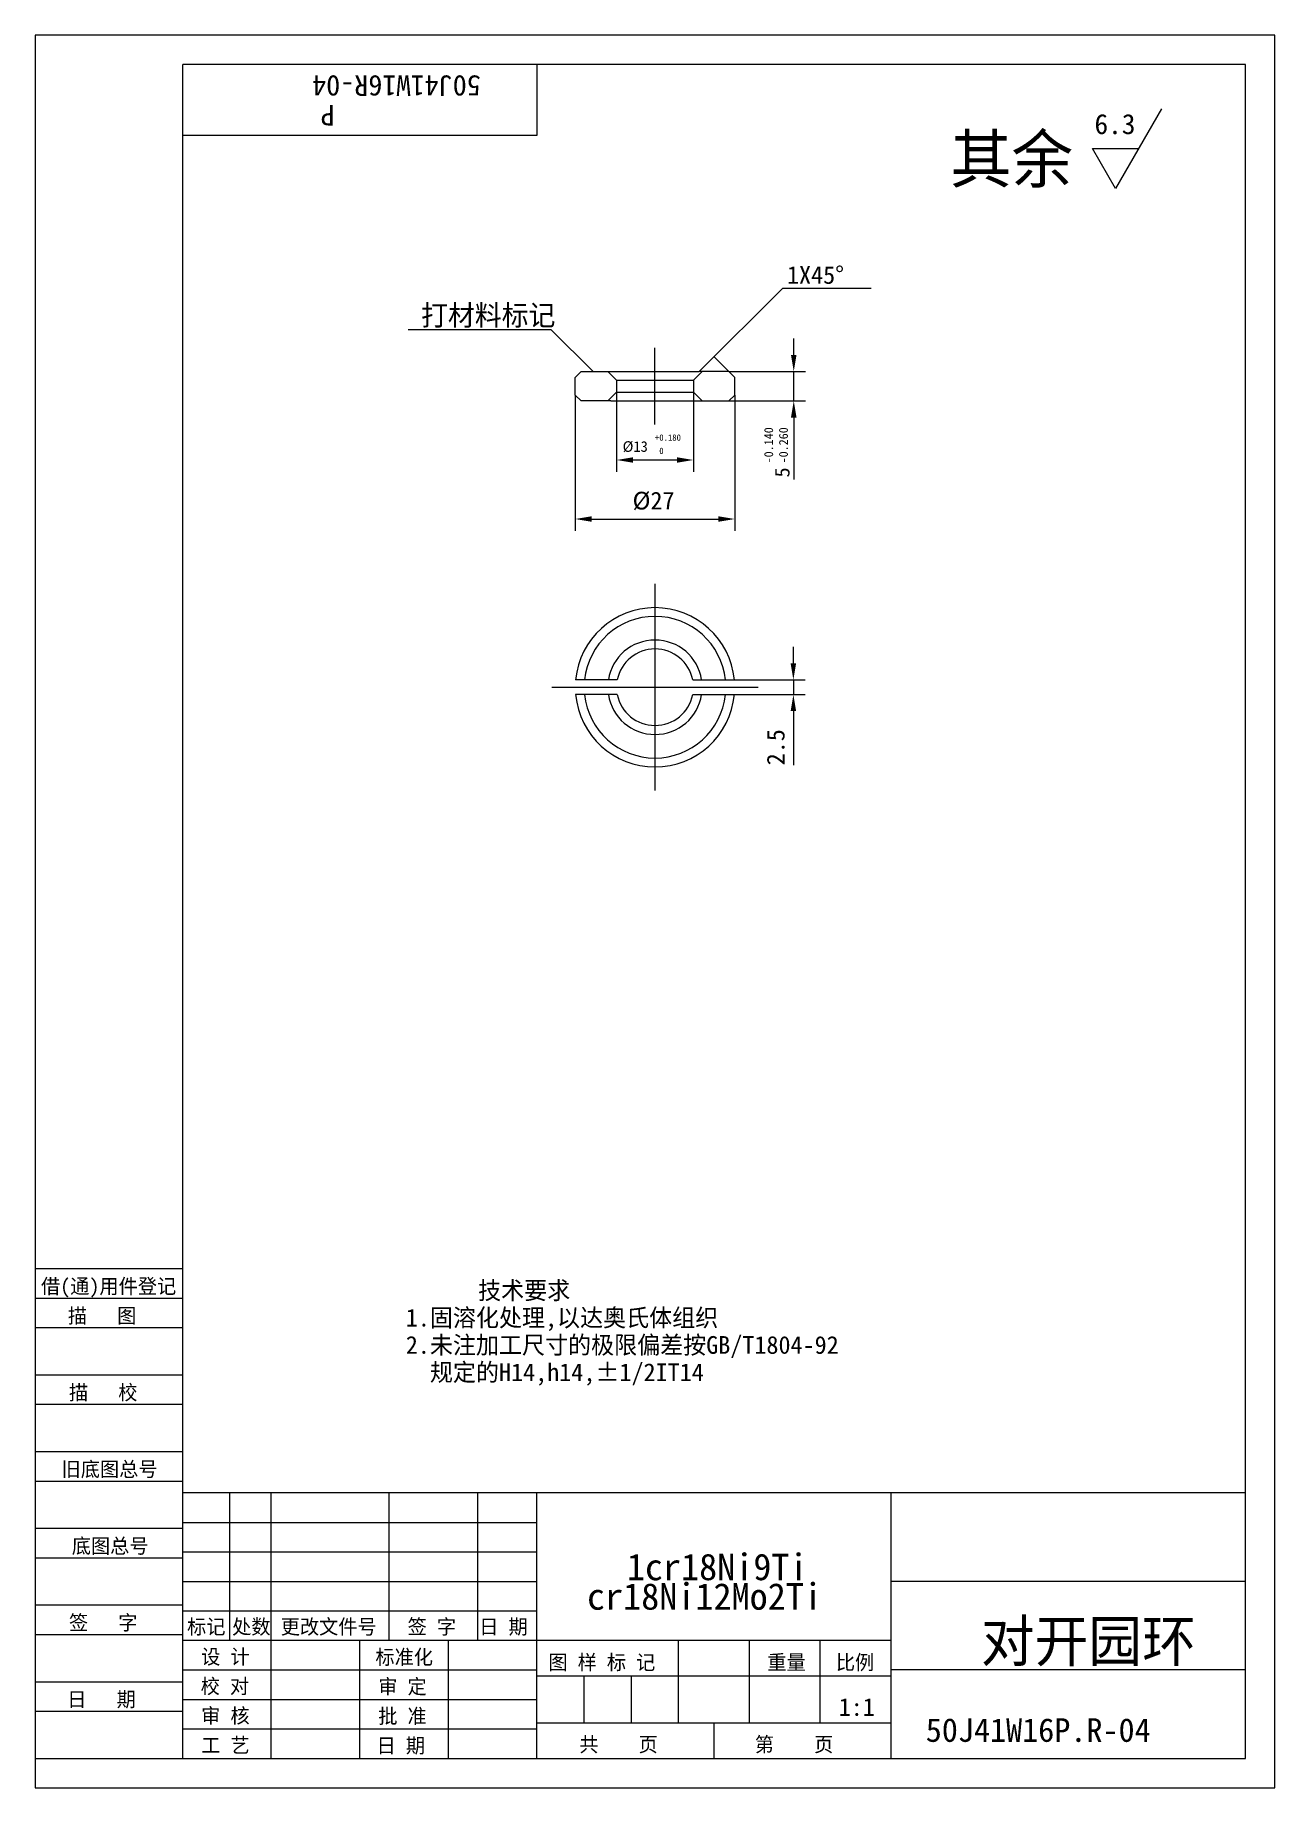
# Model space of a CAD drawing. Header units: metres. Extents: x 0 to 210, y 0 to 297.
import ezdxf

# ---------------------------------------------------------------- set-up
doc = ezdxf.new("R2010")
doc.units = ezdxf.units.M
for name, color, linetype in [('C', 6, 'Continuous'), ('D', 1, 'Continuous'), ('FL', 5, 'Continuous'), ('T', 7, 'Continuous'), ('TL', 4, 'Continuous')]:
    doc.layers.add(name, color=color, linetype=linetype)

# ---------------------------------------------------------------- blocks, each defined once
blk = doc.blocks.new('TUKUN4')
at = {"layer": 'FL'}
for p, q in [((0, 297), (0, 0)), ((210, 297), (0, 297)), ((210, 0), (210, 297)), ((0, 78), (25, 78)), ((0, 70), (25, 70)), ((0, 65), (25, 65)), ((0, 57), (25, 57)), ((0, 52), (25, 52)), ((33, 25), (33, 50)), ((40, 5), (40, 50)), ((60, 25), (60, 50)), ((75, 25), (75, 50)), ((25, 45), (85, 45)), ((0, 44), (25, 44)), ((0, 39), (25, 39)), ((25, 40), (85, 40)), ((25, 35), (85, 35)), ((0, 31), (25, 31)), ((25, 30), (85, 30)), ((0, 26), (25, 26)), ((70, 5), (70, 25)), ((0, 18), (25, 18)), ((25, 20), (85, 20)), ((25, 15), (85, 15)), ((0, 13), (25, 13)), ((25, 10), (85, 10)), ((0, 0), (210, 0))]:
    blk.add_line(p, q, dxfattribs=at)
at = {"layer": 'TL'}
for p, q in [((25, 5), (25, 292)), ((205, 292), (25, 292)), ((85, 292), (85, 280)), ((205, 5), (205, 292)), ((85, 280), (25, 280)), ((0, 88), (25, 88)), ((0, 83), (25, 83)), ((205, 50), (25, 50)), ((85, 5), (85, 50)), ((145, 5), (145, 50)), ((205, 35), (145, 35)), ((145, 25), (25, 25)), ((55, 5), (55, 25)), ((109, 11), (109, 25)), ((121, 11), (121, 25)), ((133, 11), (133, 25)), ((85, 19), (145, 19)), ((93, 11), (93, 19)), ((101, 11), (101, 19)), ((205, 20), (145, 20)), ((145, 11), (85, 11)), ((115, 5), (115, 11)), ((0, 5), (205, 5))]:
    blk.add_line(p, q, dxfattribs=at)
at = {"layer": 'T'}
for s, p in [('借(通)用件登记', (1, 83.76)), ('描   图', (5.56, 78.76)), ('描   校', (5.74, 65.76)), ('旧底图总号', (4.49, 52.76)), ('底图总号', (6.22, 39.76)), ('签   字', (5.74, 26.76)), ('标记', (25.75, 26.07)), ('处数', (33.38, 26.07)), ('更改文件号', (41.61, 26.07)), ('签 字', (63.1, 26.07)), ('日 期', (75.23, 26.07)), ('设 计', (28.14, 20.99)), ('标准化', (57.65, 20.93)), ('图 样 标 记', (86.95, 20.04)), ('重量', (124.03, 20.04)), ('比例', (135.64, 20.04)), ('校 对', (28.05, 15.99)), ('审 定', (58.13, 15.93)), ('日   期', (5.45, 13.76)), ('审 核', (28.14, 10.99)), ('批 准', (58.13, 10.93)), ('共    页', (92.18, 6.13)), ('第    页', (121.9, 6.13)), ('工 艺', (28.14, 5.99)), ('日 期', (57.84, 5.93))]:
    blk.add_text(s, height=2.5, dxfattribs=at).set_placement(p)

msp = doc.modelspace()

# ---------------------------------------------------------------- linework, layer by layer
at = {"layer": 'C'}
for points in [[(105, 231), (105, 244)], [(105, 204), (105, 169)], [(87.5, 186.5), (122.5, 186.5)]]:
    msp.add_lwpolyline(points, dxfattribs=at)
at = {"layer": 'D'}
for p, q in [((190.81, 284.52), (183, 271)), ((183, 271), (179.1, 277.76)), ((179.1, 277.76), (186.9, 277.76)), ((67.43, 247.07), (63.17, 247.07)), ((128.5, 242.8), (128.5, 245.6)), ((117.5, 240), (130.5, 240)), ((128.5, 235), (128.5, 240)), ((91.5, 236), (91.5, 213)), ((98.5, 236.5), (98.5, 223)), ((111.5, 236.5), (111.5, 223)), ((117.5, 235), (130.5, 235)), ((118.5, 236), (118.5, 213)), ((128.5, 232.2), (128.5, 229.4)), ((128.5, 229.4), (128.5, 221.71)), ((101.3, 225), (108.7, 225)), ((94.3, 215), (115.7, 215)), ((128.44, 190.55), (128.44, 193.35)), ((118.44, 187.75), (130.44, 187.75)), ((128.44, 187.75), (128.44, 185.25)), ((118.44, 185.25), (130.44, 185.25)), ((128.44, 182.45), (128.44, 179.65)), ((128.44, 179.65), (128.44, 173.27))]:
    msp.add_line(p, q, dxfattribs=at)
for points in [[(112.5, 240), (126.64, 254.14), (141.64, 254.14)], [(94.5, 240), (87.43, 247.07), (67.43, 247.07)], [(117.5, 240), (115, 242.5)]]:
    msp.add_lwpolyline(points, dxfattribs=at)
for points in [[(128.03, 242.8), (128.97, 242.8), (128.5, 240)], [(128.03, 232.2), (128.97, 232.2), (128.5, 235)], [(101.3, 225.47), (101.3, 224.53), (98.5, 225)], [(108.7, 225.47), (108.7, 224.53), (111.5, 225)], [(94.3, 215.47), (94.3, 214.53), (91.5, 215)], [(115.7, 215.47), (115.7, 214.53), (118.5, 215)], [(127.97, 190.55), (128.9, 190.55), (128.44, 187.75)], [(127.97, 182.45), (128.9, 182.45), (128.44, 185.25)]]:
    msp.add_solid(points, dxfattribs=at)
at = {"layer": 'TL'}
for p, q in [((111.5, 238.5), (113, 240)), ((98.5, 236.5), (97, 235)), ((111.5, 236.5), (113, 235))]:
    msp.add_line(p, q, dxfattribs=at)
for points in [[(97.5, 235), (92.5, 235), (91.5, 236), (91.5, 239), (92.5, 240), (97, 240), (98.5, 238.5), (98.5, 236.5)], [(97, 240), (112.5, 240)], [(98.5, 238.5), (111.5, 238.5)], [(111.5, 238.5), (111.5, 236.5)], [(113, 235), (117.5, 235), (118.5, 236), (118.5, 239), (117.5, 240), (112.5, 240)], [(97.5, 235), (113, 235)], [(98.5, 236.5), (111.5, 236.5)], [(98.62, 187.75), (91.56, 187.75)], [(111.38, 187.75), (118.44, 187.75)], [(98.62, 185.25), (91.56, 185.25)], [(111.38, 185.25), (118.44, 185.25)]]:
    msp.add_lwpolyline(points, dxfattribs=at)
for points in [[(118.44, 187.75, 0.91), (91.56, 187.75, 0.91)], [(111.38, 187.75, 0.82), (98.62, 187.75, 0.82)], [(98.62, 185.25, 0.82), (111.38, 185.25, 0.82)]]:
    msp.add_lwpolyline(points, format="xyb", dxfattribs=at)
for radius, start, end in [(12, 5.98, 174.02), (8, 8.99, 171.01), (13.5, 185.31, 354.69), (12, 185.98, 354.02), (8, 188.99, 351.01)]:
    msp.add_arc((105, 186.5), radius, start, end, dxfattribs=at)

# ---------------------------------------------------------------- block references
at = {"layer": 'D'}
msp.add_blockref('TUKUN4', (0, 0), dxfattribs=at)

# ---------------------------------------------------------------- texts
for s, height, rotation, p in [('50J41W16R-04', 3.5, 180, (75.5, 290.16)), ('     P', 3.5, 180, (62.66, 285.16)), ('-0.140', 1.5, 90, (125, 224.43)), ('-0.260', 1.5, 90, (127.5, 224.43)), ('5', 2.5, 90, (127.79, 222.05)), ('2.5', 3, 90, (126.94, 173.27))]:
    msp.add_text(s, height=height, rotation=rotation, dxfattribs=at).set_placement(p)
for s, height, p in [('6.3', 3.4, (179.44, 280.22)), ('其余', 8, (155, 272)), ('1X45%%d', 3, (127.35, 254.85)), ('打材料标记', 3.5, (65.38, 247.78)), ('+0.180', 1.08, (104.99, 228.26)), ('%%C13', 1.8, (99.52, 226.38)), (' 0', 1.08, (104.99, 226.01)), ('%%C27', 3, (101.2, 216.62)), ('      技术要求', 3, (62.79, 82.8)), ('1.固溶化处理,以达奥氏体组织', 3, (62.79, 78.18)), ('2.未注加工尺寸的极限偏差按GB/T1804-92          ', 3, (62.79, 73.56)), ('  规定的H14,h14,%%P1/2IT14', 3, (62.79, 68.94)), ('1cr18Ni9Ti', 4.5, (100.23, 35.2)), ('cr18Ni12Mo2Ti', 4.5, (93.48, 30.2)), ('对开园环', 7, (160.2, 21.4)), ('1:1', 3, (136.11, 12.21)), ('50J41W16P.R-04', 4, (150.86, 7.81))]:
    msp.add_text(s, height=height, dxfattribs=at).set_placement(p)

doc.saveas('drawing.dxf')
